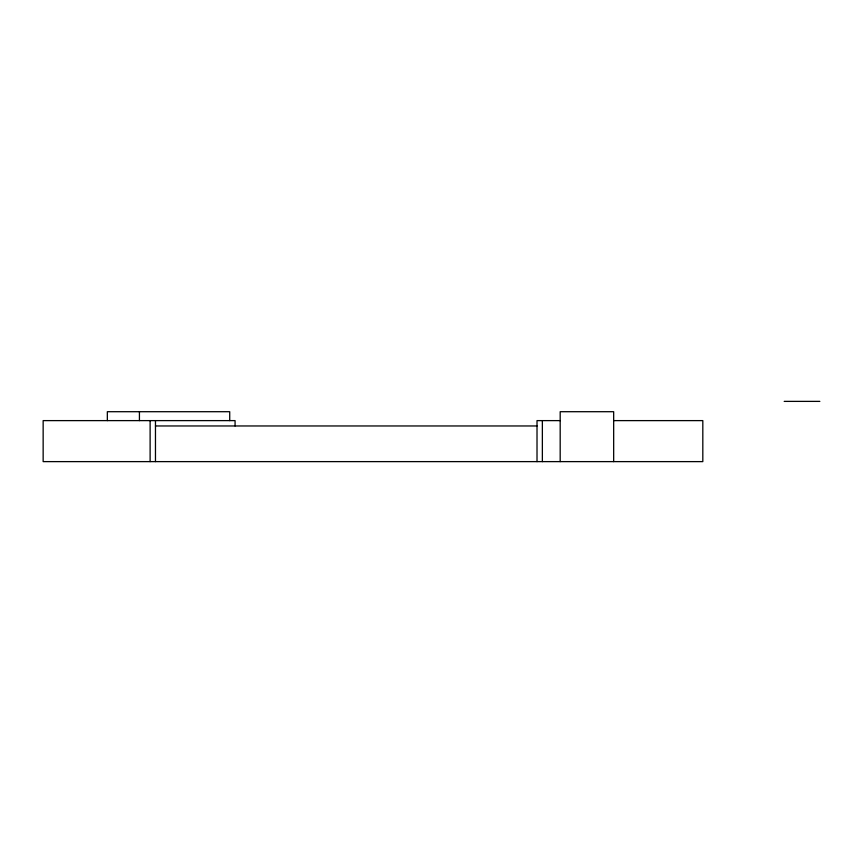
<?xml version="1.0" encoding="UTF-8"?>
<svg xmlns="http://www.w3.org/2000/svg" width="863" height="863" viewBox="0 0 863 863"><rect width="100%" height="100%" fill="white"/><g stroke="black" fill="none" stroke-linecap="round" stroke-linejoin="round"><path stroke-width="1.29" d="M784.197 401.381L819.85 401.381M560.184 420.615L537.013 420.615L537.013 461.619M613.669 420.615L702.816 420.615L702.816 461.619L43.15 461.619L43.15 420.615L235.07 420.615L235.07 425.966M155.469 425.966L537.013 425.966M613.669 461.619L613.669 411.705L560.184 411.705L560.184 461.619M542.363 420.615L542.363 461.619M229.72 420.615L229.72 411.705L107.336 411.705L107.336 420.615M155.469 420.615L155.469 461.619M150.119 420.615L150.119 461.619M139.428 411.705L139.428 420.615"/></g></svg>
